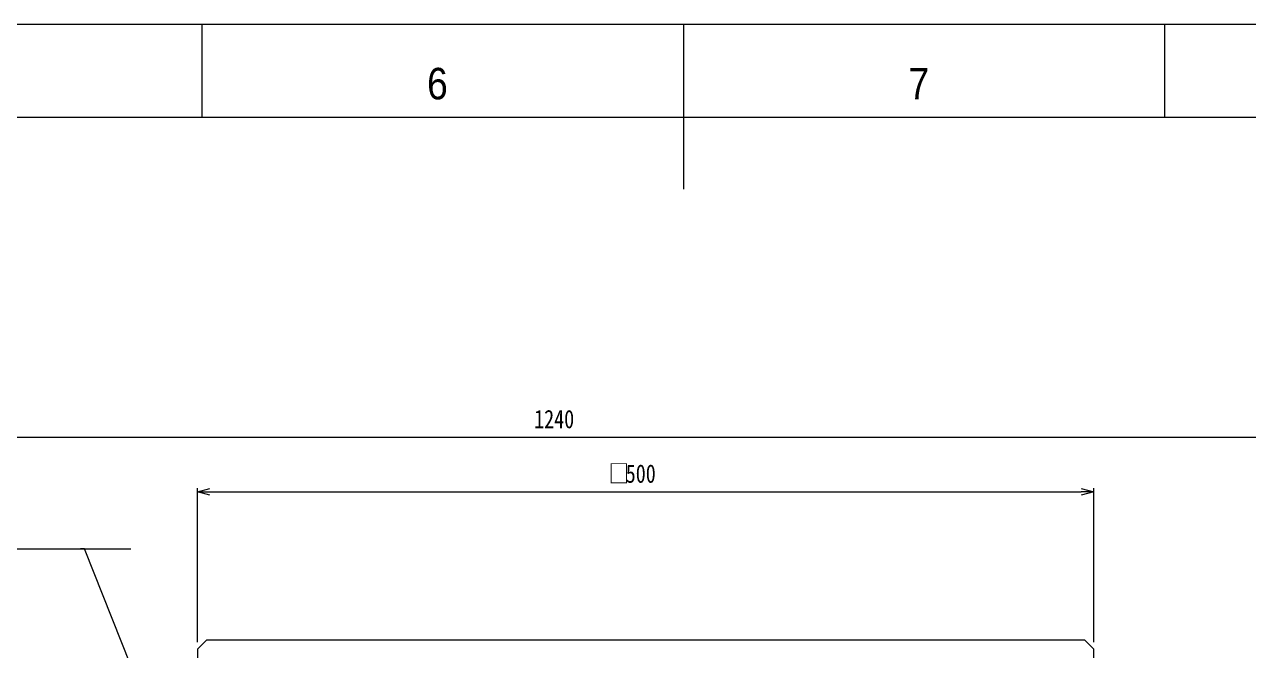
# Model space of a CAD drawing. Units: millimetres at full size. Extents: x -24503 to 24503, y -7436 to 7436.
# Drawn here: x 14479 to 15162, y 2345 to 2694 of the extents above; entities that cross this region are included whole.
import ezdxf
from ezdxf.enums import TextEntityAlignment as Align

# ---------------------------------------------------------------- set-up
doc = ezdxf.new("R2010")
doc.units = ezdxf.units.MM
doc.header["$LTSCALE"] = 4.8
for name, color, linetype, lineweight in [('0-2_08_DIM', 3, 'Continuous', 9), ('0-4_0', 2, 'Continuous', 9), ('1-1_Defpoints', 134, 'Continuous', 9), ('1-2_99_図枠', 134, 'Continuous', 9), ('1-3_07_寸法線', 3, 'Continuous', 9)]:
    doc.layers.add(name, color=color, linetype=linetype, lineweight=lineweight)
doc.styles.add('Arial', font='')
doc.styles.add('ＭＳ ゴシック', font='')
doc.styles.add('ＭＳ Ｐゴシック', font='')
doc.styles.get('Arial').set_extended_font_data('Arial')
doc.styles.get('ＭＳ ゴシック').set_extended_font_data('MS Gothic')
doc.styles.get('ＭＳ Ｐゴシック').set_extended_font_data('MS PGothic')

# ---------------------------------------------------------------- blocks, each defined once
blk = doc.blocks.new('_Open30')
at = {"layer": '0-2_08_DIM'}
blk.add_line((0, 0), (-1, 0), dxfattribs=at)
blk.add_lwpolyline([(-1, 0.26795), (0, 0), (-1, -0.26795)], dxfattribs=at)

msp = doc.modelspace()

# ---------------------------------------------------------------- linework, layer by layer
at = {"layer": '0-2_08_DIM', "color": 2}
msp.add_line((14373.304, 2401.624), (14538.052, 2401.624), dxfattribs=at)
msp.add_lwpolyline([(14615.186, 2142.064), (14512.264, 2401.624), (14510.104, 2401.624)], dxfattribs=at)
at = {"layer": '0-4_0', "color": 134}
msp.add_lwpolyline([(15070.211, 2350.62), (14580.211, 2350.62), (14575.211, 2345.62), (14575.211, 1855.62), (14580.211, 1850.62), (15070.211, 1850.62), (15075.211, 1855.62), (15075.211, 2345.62)], close=True, dxfattribs=at)
at = {"layer": '1-1_Defpoints'}
msp.add_lwpolyline([(13235.079, 415.766), (16457.642, 415.766), (16457.642, 2694.346), (13235.079, 2694.346)], close=True, dxfattribs=at)
at = {"layer": '1-2_99_図枠'}
for p, q in [((14577.814, 2642.341), (14577.814, 2694.346)), ((14846.361, 2694.346), (14846.361, 2602.337)), ((15114.908, 2642.341), (15114.908, 2694.346))]:
    msp.add_line(p, q, dxfattribs=at)
msp.add_lwpolyline([(13390.935, 467.538), (16405.637, 467.538), (16405.637, 2642.341), (13390.935, 2642.341)], close=True, dxfattribs=at)
at = {"layer": '1-3_07_寸法線'}
for p, q in [((14172.211, 2463.884), (15398.211, 2463.884)), ((14575.211, 2349.62), (14575.211, 2435.433)), ((14582.211, 2433.433), (15068.211, 2433.433)), ((15075.211, 2349.62), (15075.211, 2435.433))]:
    msp.add_line(p, q, dxfattribs=at)

# ---------------------------------------------------------------- block references
at = {"layer": '1-3_07_寸法線', "xscale": 7, "yscale": 7, "rotation": 180}
msp.add_blockref('_Open30', (14575.211, 2433.433), dxfattribs=at)
at = {"layer": '1-3_07_寸法線', "xscale": 7, "yscale": 7}
msp.add_blockref('_Open30', (15075.211, 2433.433), dxfattribs=at)

# ---------------------------------------------------------------- texts
at = {"layer": '1-2_99_図枠', "style": 'ＭＳ Ｐゴシック', "width": 0.9}
for s, p in [('6', (14703.359, 2647.25)), ('7', (14971.906, 2647.25))]:
    msp.add_text(s, height=17.6, dxfattribs=at).set_placement(p, align=Align.BOTTOM_LEFT)
at = {"layer": '1-3_07_寸法線', "color": 134, "width": 0.8}
for s, style, p in [('1240', 'ＭＳ ゴシック', (14763.078, 2465.884)), ('□', 'Arial', (14804.73, 2435.433)), ('500', 'ＭＳ ゴシック', (14814.172, 2435.433))]:
    msp.add_text(s, height=10.26, dxfattribs=dict(at, style=style)).set_placement(p, align=Align.BOTTOM_LEFT)

doc.saveas('drawing.dxf')
